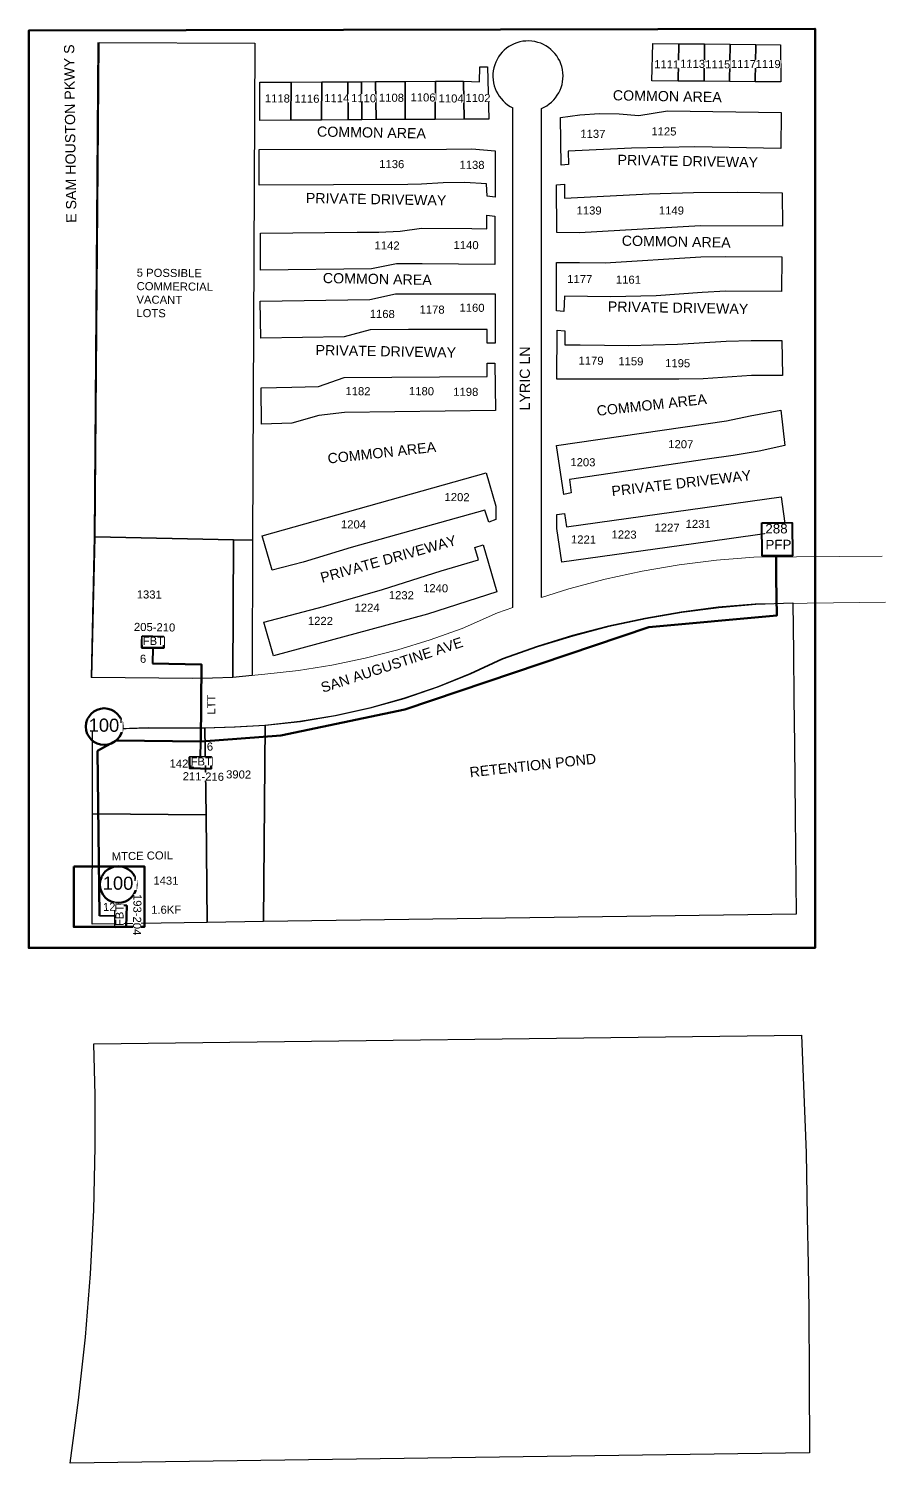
# Model space of a CAD drawing. Header units: millimetres. Extents: x -41032736 to 811436, y 699275 to 12282705.
# Drawn here: x 490953 to 492071, y 773124 to 774994 of the extents above; entities that cross this region are included whole.
import ezdxf
from ezdxf.lldxf.tags import DXFTag

# ---------------------------------------------------------------- set-up
doc = ezdxf.new("R2010")
doc.units = ezdxf.units.MM
doc.header["$MEASUREMENT"] = 0
doc.linetypes.add('ACAD_ISO02W100', pattern=[15, 12, -3])
doc.layers.get('0').update_dxf_attribs({"linetype": 'CONTINUOUS'})
for name, color, linetype in [('A-Boundary', 1, 'CONTINUOUS'), ('A-StreetName', 104, 'CONTINUOUS'), ('ADDRESS', 7, 'CONTINUOUS'), ('Lot_Line', 7, 'CONTINUOUS'), ('Road', 8, 'CONTINUOUS')]:
    doc.layers.add(name, color=color, linetype=linetype)
for name, color, linetype, lineweight in [('BURIED CABLE', 80, 'CONTINUOUS', 40), ('EDGE OF PAVEMENT', 7, 'EOP', 15), ('PP B FST', 3, 'CONTINUOUS', 30), ('PROPOSED PFP', 80, 'ACAD_ISO02W100', 40)]:
    doc.layers.add(name, color=color, linetype=linetype, lineweight=lineweight)
doc.styles.add('AUDIT_D_221110082537-30', font='arial.ttf')
doc.styles.get("Standard").update_dxf_attribs({"font": 'arial.ttf'})
tags = doc.linetypes.add('EOP', pattern='A,96.411295,-0.622657,["EOP",Standard,S=5,R=0,X=0,Y=-2.467181],-16.110442', length=113.144394).pattern_tags.tags
tags[6] = DXFTag(74, 10)

msp = doc.modelspace()

# ---------------------------------------------------------------- hatches: boundary and pattern name
at = {"layer": 'Road', "lineweight": 158, "ltscale": 50}
h = msp.add_hatch(color=0, dxfattribs=at)
h.dxf.hatch_style = 1
h.paths.add_polyline_path([(491928.4, 774277.7), (491929.6, 774283.3), (491927.1, 774283.2)])

# ---------------------------------------------------------------- linework, layer by layer
at = {"layer": 'A-Boundary', "color": 5, "linetype": 'ByBlock', "lineweight": 60, "ltscale": 30}
for points in [[(490953.1, 774992.1), (491979.1, 774994.5), (491979.1, 774994.5), (490953.1, 774992.1)], [(491979.1, 774994.5), (491979.1, 774994.5), (491979.1, 773796), (491979.1, 773796)], [(490953.1, 773796), (490953.1, 773796), (490953.1, 774992.1), (490953.1, 774992.1)], [(491979.1, 773796), (490953.1, 773796), (490953.1, 773796), (491979.1, 773796)]]:
    msp.add_lwpolyline(points, close=True, dxfattribs=at)
at = {"layer": 'BURIED CABLE', "color": 18, "true_color": 0x000000}
for p, q in [((491115, 774187.1), (491114.6, 774166.8)), ((491065.9, 773837.6), (491045.6, 773837.9))]:
    msp.add_line(p, q, dxfattribs=at)
at = {"layer": 'BURIED CABLE', "color": 18, "lineweight": 60, "true_color": 0x000000}
for points in [[(491115, 774187.1), (491100.9, 774187.1), (491100.9, 774194.7), (491101.3, 774202.3), (491115.2, 774202), (491129.2, 774201.6), (491129.3, 774194.2), (491129.5, 774187.3)], [(491065.9, 773837.6), (491065.8, 773851.6), (491073.4, 773851.6), (491081.1, 773851.2), (491080.7, 773837.3), (491080.4, 773823.4), (491072.9, 773823.3), (491066.1, 773823)]]:
    msp.add_lwpolyline(points, close=True, dxfattribs=at)
at = {"layer": 'BURIED CABLE', "color": 1, "linetype": 'ByBlock', "lineweight": 60, "ltscale": 30}
msp.add_lwpolyline([(491177.7, 774065.1), (491178.6, 774165.5), (491178.6, 774165.5), (491114.6, 774166.8)], dxfattribs=at)
msp.add_circle((491051.6, 774084.5), 23.9, dxfattribs=at)
at = {"layer": 'EDGE OF PAVEMENT', "linetype": 'ByBlock'}
for points in [[(491038.6, 774331.8), (491043.4, 774976.4)], [(491034.5, 774148.6), (491038.6, 774331.8)], [(492066.8, 774306.9), (491899.4, 774305.3), (491850.5, 774301.4), (491801.8, 774295.4), (491753.3, 774287.2), (491705.4, 774276.8), (491657.9, 774264.2), (491622.1, 774253)], [(491570.7, 774173.4), (491616.4, 774189.5), (491662.7, 774203.6), (491709.5, 774215.8), (491756.9, 774226), (491804.6, 774234.2), (491852.6, 774240.5), (491900.8, 774244.7), (492070.8, 774246.9)], [(491564.9, 774232.8), (491518.5, 774212.5), (491476.9, 774197.6), (491434.7, 774184.7), (491391.9, 774173.7), (491348.7, 774164.8), (491305.1, 774157.8), (491261.2, 774152.8)], [(491584.8, 774240), (491564.9, 774232.8)], [(491261.1, 774086.6), (491307, 774091.7), (491352.6, 774099.2), (491397.7, 774109.2), (491442.2, 774121.7), (491486, 774136.6), (491528.8, 774153.8), (491570.7, 774173.4)], [(491261.2, 774152.8), (491243.9, 774151.3)], [(491165.6, 774147.6), (491034.5, 774148.6)], [(491218.6, 774148.8), (491192.1, 774147.6), (491165.6, 774147.6)], [(491243.9, 774151.3), (491218.6, 774148.8)], [(491035.7, 774081), (491108.9, 774083.2), (491182.1, 774083.1)], [(491035.8, 773970.9), (491035.7, 774081)], [(491182.1, 774083.1), (491221.6, 774084.2), (491261.1, 774086.6)], [(491035.5, 773826.9), (491035.8, 773970.9)], [(491039.7, 773536.9), (491039.3, 773603.9), (491037.7, 773670.8)], [(491039.7, 773536.9), (491039.3, 773603.9), (491037.7, 773670.8)], [(491007, 773124.1), (491018.1, 773206.2), (491026.9, 773288.7), (491033.4, 773371.3), (491037.7, 773454.1), (491039.7, 773536.9)], [(491007, 773124.1), (491018.1, 773206.2), (491026.9, 773288.7), (491033.4, 773371.3), (491037.7, 773454.1), (491039.7, 773536.9)]]:
    msp.add_lwpolyline(points, dxfattribs=at)
at = {"layer": 'EDGE OF PAVEMENT', "linetype": 'ByBlock', "lineweight": 30, "ltscale": 30}
for points in [[(491584.8, 774240), (491584.8, 774891.3)], [(491622.1, 774253), (491622.1, 774890.4)]]:
    msp.add_lwpolyline(points, dxfattribs=at)
at = {"layer": 'Lot_Line'}
for points in [[(491039.6, 774331.8), (491044.9, 774976.4), (491248.2, 774975.5), (491245, 774327.7), (491220.1, 774328.2)], [(491801.4, 774974.9), (491800.5, 774926.1), (491766.2, 774926.4), (491767.6, 774975.3)], [(491801.4, 774974.9), (491834.8, 774974.6), (491834.2, 774925.9), (491800.5, 774926.1)], [(491867.5, 774925.6), (491834.2, 774925.9), (491834.8, 774974.6), (491868.2, 774974.3)], [(491867.5, 774925.6), (491868.2, 774974.3), (491901.6, 774973.9), (491900.8, 774925.4)], [(491934, 774973.6), (491934.6, 774925.2), (491900.8, 774925.4), (491901.6, 774973.9)], [(491551.9, 774944.6), (491553.3, 774876.3), (491521.4, 774876.3), (491520.4, 774925.9), (491541.1, 774925.1), (491541.8, 774944.9)], [(491295.5, 774924.9), (491295.1, 774875.1), (491254.8, 774874.9), (491254.8, 774924.7)], [(491335.3, 774875.4), (491295.1, 774875.1), (491295.5, 774924.9), (491335.7, 774925.2)], [(491369.7, 774875.6), (491335.3, 774875.4), (491335.7, 774925.2), (491369.6, 774925.3)], [(491387.6, 774875.8), (491369.7, 774875.6), (491369.6, 774925.3), (491387.4, 774925.4)], [(491405.7, 774925.5), (491406.3, 774875.9), (491387.6, 774875.8), (491387.4, 774925.4)], [(491444.3, 774876.1), (491406.3, 774875.9), (491405.7, 774925.5), (491444.1, 774925.7)], [(491444.3, 774876.1), (491444.1, 774925.7), (491484, 774925.9), (491483.3, 774876.2)], [(491521.4, 774876.3), (491483.3, 774876.2), (491484, 774925.9), (491520.4, 774925.9)], [(491647.6, 774816.4), (491646.8, 774878.6), (491672.2, 774882.3), (491697.8, 774884), (491723.4, 774883.6), (491749, 774881.2), (491786.6, 774887.5), (491935, 774885), (491934.5, 774838.3), (491822.3, 774840.5), (491739.6, 774838.5), (491656.8, 774834.9), (491657.5, 774817.2)], [(491647.6, 774816.4), (491646.8, 774878.6), (491672.2, 774882.3), (491697.8, 774884), (491723.4, 774883.6), (491749, 774881.2), (491786.6, 774887.5), (491935, 774885), (491934.5, 774838.3), (491822.3, 774840.5), (491739.6, 774838.5), (491656.8, 774834.9), (491657.5, 774817.2)], [(491647.6, 774816.4), (491646.8, 774878.6), (491672.2, 774882.3), (491697.8, 774884), (491723.4, 774883.6), (491749, 774881.2), (491786.6, 774887.5), (491935, 774885), (491934.5, 774838.3), (491822.3, 774840.5), (491739.6, 774838.5), (491656.8, 774834.9), (491657.5, 774817.2)], [(491647.6, 774816.4), (491646.8, 774878.6), (491672.2, 774882.3), (491697.8, 774884), (491723.4, 774883.6), (491749, 774881.2), (491786.6, 774887.5), (491935, 774885), (491934.5, 774838.3), (491822.3, 774840.5), (491739.6, 774838.5), (491656.8, 774834.9), (491657.5, 774817.2)], [(491647.6, 774816.4), (491646.8, 774878.6), (491672.2, 774882.3), (491697.8, 774884), (491723.4, 774883.6), (491749, 774881.2), (491786.6, 774887.5), (491935, 774885), (491934.5, 774838.3), (491822.3, 774840.5), (491739.6, 774838.5), (491656.8, 774834.9), (491657.5, 774817.2)], [(491647.6, 774816.4), (491646.8, 774878.6), (491672.2, 774882.3), (491697.8, 774884), (491723.4, 774883.6), (491749, 774881.2), (491786.6, 774887.5), (491935, 774885), (491934.5, 774838.3), (491822.3, 774840.5), (491739.6, 774838.5), (491656.8, 774834.9), (491657.5, 774817.2)], [(491647.6, 774816.4), (491646.8, 774878.6), (491672.2, 774882.3), (491697.8, 774884), (491723.4, 774883.6), (491749, 774881.2), (491786.6, 774887.5), (491935, 774885), (491934.5, 774838.3), (491822.3, 774840.5), (491739.6, 774838.5), (491656.8, 774834.9), (491657.5, 774817.2)], [(491647.6, 774816.4), (491646.8, 774878.6), (491672.2, 774882.3), (491697.8, 774884), (491723.4, 774883.6), (491749, 774881.2), (491786.6, 774887.5), (491935, 774885), (491934.5, 774838.3), (491822.3, 774840.5), (491739.6, 774838.5), (491656.8, 774834.9), (491657.5, 774817.2)], [(491647.6, 774816.4), (491646.8, 774878.6), (491672.2, 774882.3), (491697.8, 774884), (491723.4, 774883.6), (491749, 774881.2), (491786.6, 774887.5), (491935, 774885), (491934.5, 774838.3), (491822.3, 774840.5), (491739.6, 774838.5), (491656.8, 774834.9), (491657.5, 774817.2)], [(491465.7, 774791.6), (491447.7, 774791.5), (491254, 774790.4), (491253.8, 774836.9), (491498, 774837.4), (491531.1, 774838), (491561.5, 774835.1), (491561.6, 774774.9), (491551.3, 774776.1), (491550.6, 774792.4), (491522.3, 774794), (491494, 774793.7)], [(491465.7, 774791.6), (491447.7, 774791.5), (491254, 774790.4), (491253.8, 774836.9), (491498, 774837.4), (491531.1, 774838), (491561.5, 774835.1), (491561.6, 774774.9), (491551.3, 774776.1), (491550.6, 774792.4), (491522.3, 774794), (491494, 774793.7)], [(491465.7, 774791.6), (491447.7, 774791.5), (491254, 774790.4), (491253.8, 774836.9), (491498, 774837.4), (491531.1, 774838), (491561.5, 774835.1), (491561.6, 774774.9), (491551.3, 774776.1), (491550.6, 774792.4), (491522.3, 774794), (491494, 774793.7)], [(491465.7, 774791.6), (491447.7, 774791.5), (491254, 774790.4), (491253.8, 774836.9), (491498, 774837.4), (491531.1, 774838), (491561.5, 774835.1), (491561.6, 774774.9), (491551.3, 774776.1), (491550.6, 774792.4), (491522.3, 774794), (491494, 774793.7)], [(491465.7, 774791.6), (491447.7, 774791.5), (491254, 774790.4), (491253.8, 774836.9), (491498, 774837.4), (491531.1, 774838), (491561.5, 774835.1), (491561.6, 774774.9), (491551.3, 774776.1), (491550.6, 774792.4), (491522.3, 774794), (491494, 774793.7)], [(491465.7, 774791.6), (491447.7, 774791.5), (491254, 774790.4), (491253.8, 774836.9), (491498, 774837.4), (491531.1, 774838), (491561.5, 774835.1), (491561.6, 774774.9), (491551.3, 774776.1), (491550.6, 774792.4), (491522.3, 774794), (491494, 774793.7)], [(491465.7, 774791.6), (491447.7, 774791.5), (491254, 774790.4), (491253.8, 774836.9), (491498, 774837.4), (491531.1, 774838), (491561.5, 774835.1), (491561.6, 774774.9), (491551.3, 774776.1), (491550.6, 774792.4), (491522.3, 774794), (491494, 774793.7)], [(491465.7, 774791.6), (491447.7, 774791.5), (491254, 774790.4), (491253.8, 774836.9), (491498, 774837.4), (491531.1, 774838), (491561.5, 774835.1), (491561.6, 774774.9), (491551.3, 774776.1), (491550.6, 774792.4), (491522.3, 774794), (491494, 774793.7)], [(491465.7, 774791.6), (491447.7, 774791.5), (491254, 774790.4), (491253.8, 774836.9), (491498, 774837.4), (491531.1, 774838), (491561.5, 774835.1), (491561.6, 774774.9), (491551.3, 774776.1), (491550.6, 774792.4), (491522.3, 774794), (491494, 774793.7)], [(491465.7, 774791.6), (491447.7, 774791.5), (491254, 774790.4), (491253.8, 774836.9), (491498, 774837.4), (491531.1, 774838), (491561.5, 774835.1), (491561.6, 774774.9), (491551.3, 774776.1), (491550.6, 774792.4), (491522.3, 774794), (491494, 774793.7)], [(491936.4, 774736.9), (491829.4, 774737.6), (491671.8, 774728.5), (491642.3, 774728.7), (491641.9, 774791.1), (491652.2, 774791.8), (491652.3, 774773.7), (491762.6, 774779.3), (491820.4, 774781.1), (491878.3, 774781.4), (491936.1, 774780.3)], [(491936.4, 774736.9), (491829.4, 774737.6), (491671.8, 774728.5), (491642.3, 774728.7), (491641.9, 774791.1), (491652.2, 774791.8), (491652.3, 774773.7), (491762.6, 774779.3), (491820.4, 774781.1), (491878.3, 774781.4), (491936.1, 774780.3)], [(491936.4, 774736.9), (491829.4, 774737.6), (491671.8, 774728.5), (491642.3, 774728.7), (491641.9, 774791.1), (491652.2, 774791.8), (491652.3, 774773.7), (491762.6, 774779.3), (491820.4, 774781.1), (491878.3, 774781.4), (491936.1, 774780.3)], [(491936.4, 774736.9), (491829.4, 774737.6), (491671.8, 774728.5), (491642.3, 774728.7), (491641.9, 774791.1), (491652.2, 774791.8), (491652.3, 774773.7), (491762.6, 774779.3), (491820.4, 774781.1), (491878.3, 774781.4), (491936.1, 774780.3)], [(491936.4, 774736.9), (491829.4, 774737.6), (491671.8, 774728.5), (491642.3, 774728.7), (491641.9, 774791.1), (491652.2, 774791.8), (491652.3, 774773.7), (491762.6, 774779.3), (491820.4, 774781.1), (491878.3, 774781.4), (491936.1, 774780.3)], [(491936.4, 774736.9), (491829.4, 774737.6), (491671.8, 774728.5), (491642.3, 774728.7), (491641.9, 774791.1), (491652.2, 774791.8), (491652.3, 774773.7), (491762.6, 774779.3), (491820.4, 774781.1), (491878.3, 774781.4), (491936.1, 774780.3)], [(491936.4, 774736.9), (491829.4, 774737.6), (491671.8, 774728.5), (491642.3, 774728.7), (491641.9, 774791.1), (491652.2, 774791.8), (491652.3, 774773.7), (491762.6, 774779.3), (491820.4, 774781.1), (491878.3, 774781.4), (491936.1, 774780.3)], [(491936.4, 774736.9), (491829.4, 774737.6), (491671.8, 774728.5), (491642.3, 774728.7), (491641.9, 774791.1), (491652.2, 774791.8), (491652.3, 774773.7), (491762.6, 774779.3), (491820.4, 774781.1), (491878.3, 774781.4), (491936.1, 774780.3)], [(491936.4, 774736.9), (491829.4, 774737.6), (491671.8, 774728.5), (491642.3, 774728.7), (491641.9, 774791.1), (491652.2, 774791.8), (491652.3, 774773.7), (491762.6, 774779.3), (491820.4, 774781.1), (491878.3, 774781.4), (491936.1, 774780.3)], [(491936.4, 774736.9), (491829.4, 774737.6), (491671.8, 774728.5), (491642.3, 774728.7), (491641.9, 774791.1), (491652.2, 774791.8), (491652.3, 774773.7), (491762.6, 774779.3), (491820.4, 774781.1), (491878.3, 774781.4), (491936.1, 774780.3)], [(491561.4, 774687), (491466.3, 774687.8), (491432.9, 774687.9), (491400.2, 774681.5), (491255.4, 774679.8), (491255.4, 774727.8), (491381.7, 774729.3), (491409.8, 774729), (491437.9, 774730.7), (491465.8, 774734.4), (491531.1, 774734.1), (491550.8, 774733.7), (491550.7, 774751.3), (491561.4, 774750)], [(491561.4, 774687), (491466.3, 774687.8), (491432.9, 774687.9), (491400.2, 774681.5), (491255.4, 774679.8), (491255.4, 774727.8), (491381.7, 774729.3), (491409.8, 774729), (491437.9, 774730.7), (491465.8, 774734.4), (491531.1, 774734.1), (491550.8, 774733.7), (491550.7, 774751.3), (491561.4, 774750)], [(491561.4, 774687), (491466.3, 774687.8), (491432.9, 774687.9), (491400.2, 774681.5), (491255.4, 774679.8), (491255.4, 774727.8), (491381.7, 774729.3), (491409.8, 774729), (491437.9, 774730.7), (491465.8, 774734.4), (491531.1, 774734.1), (491550.8, 774733.7), (491550.7, 774751.3), (491561.4, 774750)], [(491561.4, 774687), (491466.3, 774687.8), (491432.9, 774687.9), (491400.2, 774681.5), (491255.4, 774679.8), (491255.4, 774727.8), (491381.7, 774729.3), (491409.8, 774729), (491437.9, 774730.7), (491465.8, 774734.4), (491531.1, 774734.1), (491550.8, 774733.7), (491550.7, 774751.3), (491561.4, 774750)], [(491561.4, 774687), (491466.3, 774687.8), (491432.9, 774687.9), (491400.2, 774681.5), (491255.4, 774679.8), (491255.4, 774727.8), (491381.7, 774729.3), (491409.8, 774729), (491437.9, 774730.7), (491465.8, 774734.4), (491531.1, 774734.1), (491550.8, 774733.7), (491550.7, 774751.3), (491561.4, 774750)], [(491561.4, 774687), (491466.3, 774687.8), (491432.9, 774687.9), (491400.2, 774681.5), (491255.4, 774679.8), (491255.4, 774727.8), (491381.7, 774729.3), (491409.8, 774729), (491437.9, 774730.7), (491465.8, 774734.4), (491531.1, 774734.1), (491550.8, 774733.7), (491550.7, 774751.3), (491561.4, 774750)], [(491561.4, 774687), (491466.3, 774687.8), (491432.9, 774687.9), (491400.2, 774681.5), (491255.4, 774679.8), (491255.4, 774727.8), (491381.7, 774729.3), (491409.8, 774729), (491437.9, 774730.7), (491465.8, 774734.4), (491531.1, 774734.1), (491550.8, 774733.7), (491550.7, 774751.3), (491561.4, 774750)], [(491561.4, 774687), (491466.3, 774687.8), (491432.9, 774687.9), (491400.2, 774681.5), (491255.4, 774679.8), (491255.4, 774727.8), (491381.7, 774729.3), (491409.8, 774729), (491437.9, 774730.7), (491465.8, 774734.4), (491531.1, 774734.1), (491550.8, 774733.7), (491550.7, 774751.3), (491561.4, 774750)], [(491561.4, 774687), (491466.3, 774687.8), (491432.9, 774687.9), (491400.2, 774681.5), (491255.4, 774679.8), (491255.4, 774727.8), (491381.7, 774729.3), (491409.8, 774729), (491437.9, 774730.7), (491465.8, 774734.4), (491531.1, 774734.1), (491550.8, 774733.7), (491550.7, 774751.3), (491561.4, 774750)], [(491561.4, 774687), (491466.3, 774687.8), (491432.9, 774687.9), (491400.2, 774681.5), (491255.4, 774679.8), (491255.4, 774727.8), (491381.7, 774729.3), (491409.8, 774729), (491437.9, 774730.7), (491465.8, 774734.4), (491531.1, 774734.1), (491550.8, 774733.7), (491550.7, 774751.3), (491561.4, 774750)], [(491671.8, 774689.5), (491705.1, 774689.4), (491830.1, 774696.9), (491862.5, 774697.6), (491935.8, 774697.2), (491935.5, 774652), (491862.7, 774652.3), (491831.7, 774650.7), (491771.9, 774646.4), (491712.1, 774644.7), (491652.2, 774645.6), (491651.4, 774625.8), (491641.8, 774626.6), (491641.6, 774689.8)], [(491671.8, 774689.5), (491705.1, 774689.4), (491830.1, 774696.9), (491862.5, 774697.6), (491935.8, 774697.2), (491935.5, 774652), (491862.7, 774652.3), (491831.7, 774650.7), (491771.9, 774646.4), (491712.1, 774644.7), (491652.2, 774645.6), (491651.4, 774625.8), (491641.8, 774626.6), (491641.6, 774689.8)], [(491671.8, 774689.5), (491705.1, 774689.4), (491830.1, 774696.9), (491862.5, 774697.6), (491935.8, 774697.2), (491935.5, 774652), (491862.7, 774652.3), (491831.7, 774650.7), (491771.9, 774646.4), (491712.1, 774644.7), (491652.2, 774645.6), (491651.4, 774625.8), (491641.8, 774626.6), (491641.6, 774689.8)], [(491671.8, 774689.5), (491705.1, 774689.4), (491830.1, 774696.9), (491862.5, 774697.6), (491935.8, 774697.2), (491935.5, 774652), (491862.7, 774652.3), (491831.7, 774650.7), (491771.9, 774646.4), (491712.1, 774644.7), (491652.2, 774645.6), (491651.4, 774625.8), (491641.8, 774626.6), (491641.6, 774689.8)], [(491671.8, 774689.5), (491705.1, 774689.4), (491830.1, 774696.9), (491862.5, 774697.6), (491935.8, 774697.2), (491935.5, 774652), (491862.7, 774652.3), (491831.7, 774650.7), (491771.9, 774646.4), (491712.1, 774644.7), (491652.2, 774645.6), (491651.4, 774625.8), (491641.8, 774626.6), (491641.6, 774689.8)], [(491671.8, 774689.5), (491705.1, 774689.4), (491830.1, 774696.9), (491862.5, 774697.6), (491935.8, 774697.2), (491935.5, 774652), (491862.7, 774652.3), (491831.7, 774650.7), (491771.9, 774646.4), (491712.1, 774644.7), (491652.2, 774645.6), (491651.4, 774625.8), (491641.8, 774626.6), (491641.6, 774689.8)], [(491671.8, 774689.5), (491705.1, 774689.4), (491830.1, 774696.9), (491862.5, 774697.6), (491935.8, 774697.2), (491935.5, 774652), (491862.7, 774652.3), (491831.7, 774650.7), (491771.9, 774646.4), (491712.1, 774644.7), (491652.2, 774645.6), (491651.4, 774625.8), (491641.8, 774626.6), (491641.6, 774689.8)], [(491671.8, 774689.5), (491705.1, 774689.4), (491830.1, 774696.9), (491862.5, 774697.6), (491935.8, 774697.2), (491935.5, 774652), (491862.7, 774652.3), (491831.7, 774650.7), (491771.9, 774646.4), (491712.1, 774644.7), (491652.2, 774645.6), (491651.4, 774625.8), (491641.8, 774626.6), (491641.6, 774689.8)], [(491671.8, 774689.5), (491705.1, 774689.4), (491830.1, 774696.9), (491862.5, 774697.6), (491935.8, 774697.2), (491935.5, 774652), (491862.7, 774652.3), (491831.7, 774650.7), (491771.9, 774646.4), (491712.1, 774644.7), (491652.2, 774645.6), (491651.4, 774625.8), (491641.8, 774626.6), (491641.6, 774689.8)], [(491671.8, 774689.5), (491705.1, 774689.4), (491830.1, 774696.9), (491862.5, 774697.6), (491935.8, 774697.2), (491935.5, 774652), (491862.7, 774652.3), (491831.7, 774650.7), (491771.9, 774646.4), (491712.1, 774644.7), (491652.2, 774645.6), (491651.4, 774625.8), (491641.8, 774626.6), (491641.6, 774689.8)], [(491448.8, 774602.1), (491398.5, 774602), (491364.5, 774592.6), (491255.9, 774590.8), (491255.3, 774639.2), (491398.3, 774641.2), (491431.8, 774648.8), (491561.6, 774648.7), (491561.9, 774584.6), (491551.4, 774584.5), (491551.2, 774602.3)], [(491448.8, 774602.1), (491398.5, 774602), (491364.5, 774592.6), (491255.9, 774590.8), (491255.3, 774639.2), (491398.3, 774641.2), (491431.8, 774648.8), (491561.6, 774648.7), (491561.9, 774584.6), (491551.4, 774584.5), (491551.2, 774602.3)], [(491448.8, 774602.1), (491398.5, 774602), (491364.5, 774592.6), (491255.9, 774590.8), (491255.3, 774639.2), (491398.3, 774641.2), (491431.8, 774648.8), (491561.6, 774648.7), (491561.9, 774584.6), (491551.4, 774584.5), (491551.2, 774602.3)], [(491448.8, 774602.1), (491398.5, 774602), (491364.5, 774592.6), (491255.9, 774590.8), (491255.3, 774639.2), (491398.3, 774641.2), (491431.8, 774648.8), (491561.6, 774648.7), (491561.9, 774584.6), (491551.4, 774584.5), (491551.2, 774602.3)], [(491448.8, 774602.1), (491398.5, 774602), (491364.5, 774592.6), (491255.9, 774590.8), (491255.3, 774639.2), (491398.3, 774641.2), (491431.8, 774648.8), (491561.6, 774648.7), (491561.9, 774584.6), (491551.4, 774584.5), (491551.2, 774602.3)], [(491448.8, 774602.1), (491398.5, 774602), (491364.5, 774592.6), (491255.9, 774590.8), (491255.3, 774639.2), (491398.3, 774641.2), (491431.8, 774648.8), (491561.6, 774648.7), (491561.9, 774584.6), (491551.4, 774584.5), (491551.2, 774602.3)], [(491448.8, 774602.1), (491398.5, 774602), (491364.5, 774592.6), (491255.9, 774590.8), (491255.3, 774639.2), (491398.3, 774641.2), (491431.8, 774648.8), (491561.6, 774648.7), (491561.9, 774584.6), (491551.4, 774584.5), (491551.2, 774602.3)], [(491448.8, 774602.1), (491398.5, 774602), (491364.5, 774592.6), (491255.9, 774590.8), (491255.3, 774639.2), (491398.3, 774641.2), (491431.8, 774648.8), (491561.6, 774648.7), (491561.9, 774584.6), (491551.4, 774584.5), (491551.2, 774602.3)], [(491448.8, 774602.1), (491398.5, 774602), (491364.5, 774592.6), (491255.9, 774590.8), (491255.3, 774639.2), (491398.3, 774641.2), (491431.8, 774648.8), (491561.6, 774648.7), (491561.9, 774584.6), (491551.4, 774584.5), (491551.2, 774602.3)], [(491448.8, 774602.1), (491398.5, 774602), (491364.5, 774592.6), (491255.9, 774590.8), (491255.3, 774639.2), (491398.3, 774641.2), (491431.8, 774648.8), (491561.6, 774648.7), (491561.9, 774584.6), (491551.4, 774584.5), (491551.2, 774602.3)], [(491936.5, 774542.4), (491896.1, 774542.3), (491833.1, 774538), (491801.2, 774537.4), (491642.2, 774537.7), (491642.6, 774601.4), (491652.7, 774600.5), (491652.4, 774582.4), (491672.7, 774582.3), (491736.2, 774581.5), (491799.8, 774583), (491863.3, 774586.9), (491895.9, 774588.1), (491935.9, 774588.1)], [(491936.5, 774542.4), (491896.1, 774542.3), (491833.1, 774538), (491801.2, 774537.4), (491642.2, 774537.7), (491642.6, 774601.4), (491652.7, 774600.5), (491652.4, 774582.4), (491672.7, 774582.3), (491736.2, 774581.5), (491799.8, 774583), (491863.3, 774586.9), (491895.9, 774588.1), (491935.9, 774588.1)], [(491936.5, 774542.4), (491896.1, 774542.3), (491833.1, 774538), (491801.2, 774537.4), (491642.2, 774537.7), (491642.6, 774601.4), (491652.7, 774600.5), (491652.4, 774582.4), (491672.7, 774582.3), (491736.2, 774581.5), (491799.8, 774583), (491863.3, 774586.9), (491895.9, 774588.1), (491935.9, 774588.1)], [(491936.5, 774542.4), (491896.1, 774542.3), (491833.1, 774538), (491801.2, 774537.4), (491642.2, 774537.7), (491642.6, 774601.4), (491652.7, 774600.5), (491652.4, 774582.4), (491672.7, 774582.3), (491736.2, 774581.5), (491799.8, 774583), (491863.3, 774586.9), (491895.9, 774588.1), (491935.9, 774588.1)], [(491936.5, 774542.4), (491896.1, 774542.3), (491833.1, 774538), (491801.2, 774537.4), (491642.2, 774537.7), (491642.6, 774601.4), (491652.7, 774600.5), (491652.4, 774582.4), (491672.7, 774582.3), (491736.2, 774581.5), (491799.8, 774583), (491863.3, 774586.9), (491895.9, 774588.1), (491935.9, 774588.1)], [(491936.5, 774542.4), (491896.1, 774542.3), (491833.1, 774538), (491801.2, 774537.4), (491642.2, 774537.7), (491642.6, 774601.4), (491652.7, 774600.5), (491652.4, 774582.4), (491672.7, 774582.3), (491736.2, 774581.5), (491799.8, 774583), (491863.3, 774586.9), (491895.9, 774588.1), (491935.9, 774588.1)], [(491936.5, 774542.4), (491896.1, 774542.3), (491833.1, 774538), (491801.2, 774537.4), (491642.2, 774537.7), (491642.6, 774601.4), (491652.7, 774600.5), (491652.4, 774582.4), (491672.7, 774582.3), (491736.2, 774581.5), (491799.8, 774583), (491863.3, 774586.9), (491895.9, 774588.1), (491935.9, 774588.1)], [(491936.5, 774542.4), (491896.1, 774542.3), (491833.1, 774538), (491801.2, 774537.4), (491642.2, 774537.7), (491642.6, 774601.4), (491652.7, 774600.5), (491652.4, 774582.4), (491672.7, 774582.3), (491736.2, 774581.5), (491799.8, 774583), (491863.3, 774586.9), (491895.9, 774588.1), (491935.9, 774588.1)], [(491936.5, 774542.4), (491896.1, 774542.3), (491833.1, 774538), (491801.2, 774537.4), (491642.2, 774537.7), (491642.6, 774601.4), (491652.7, 774600.5), (491652.4, 774582.4), (491672.7, 774582.3), (491736.2, 774581.5), (491799.8, 774583), (491863.3, 774586.9), (491895.9, 774588.1), (491935.9, 774588.1)], [(491936.5, 774542.4), (491896.1, 774542.3), (491833.1, 774538), (491801.2, 774537.4), (491642.2, 774537.7), (491642.6, 774601.4), (491652.7, 774600.5), (491652.4, 774582.4), (491672.7, 774582.3), (491736.2, 774581.5), (491799.8, 774583), (491863.3, 774586.9), (491895.9, 774588.1), (491935.9, 774588.1)], [(491365.1, 774494.1), (491331.7, 774490), (491296.2, 774480), (491256.8, 774478.9), (491256.3, 774526.4), (491296.6, 774527.3), (491331, 774528), (491364.6, 774539.7), (491551.1, 774540.8), (491551.3, 774558.2), (491561.4, 774558.4), (491562.2, 774496.5)], [(491365.1, 774494.1), (491331.7, 774490), (491296.2, 774480), (491256.8, 774478.9), (491256.3, 774526.4), (491296.6, 774527.3), (491331, 774528), (491364.6, 774539.7), (491551.1, 774540.8), (491551.3, 774558.2), (491561.4, 774558.4), (491562.2, 774496.5)], [(491365.1, 774494.1), (491331.7, 774490), (491296.2, 774480), (491256.8, 774478.9), (491256.3, 774526.4), (491296.6, 774527.3), (491331, 774528), (491364.6, 774539.7), (491551.1, 774540.8), (491551.3, 774558.2), (491561.4, 774558.4), (491562.2, 774496.5)], [(491365.1, 774494.1), (491331.7, 774490), (491296.2, 774480), (491256.8, 774478.9), (491256.3, 774526.4), (491296.6, 774527.3), (491331, 774528), (491364.6, 774539.7), (491551.1, 774540.8), (491551.3, 774558.2), (491561.4, 774558.4), (491562.2, 774496.5)], [(491365.1, 774494.1), (491331.7, 774490), (491296.2, 774480), (491256.8, 774478.9), (491256.3, 774526.4), (491296.6, 774527.3), (491331, 774528), (491364.6, 774539.7), (491551.1, 774540.8), (491551.3, 774558.2), (491561.4, 774558.4), (491562.2, 774496.5)], [(491365.1, 774494.1), (491331.7, 774490), (491296.2, 774480), (491256.8, 774478.9), (491256.3, 774526.4), (491296.6, 774527.3), (491331, 774528), (491364.6, 774539.7), (491551.1, 774540.8), (491551.3, 774558.2), (491561.4, 774558.4), (491562.2, 774496.5)], [(491365.1, 774494.1), (491331.7, 774490), (491296.2, 774480), (491256.8, 774478.9), (491256.3, 774526.4), (491296.6, 774527.3), (491331, 774528), (491364.6, 774539.7), (491551.1, 774540.8), (491551.3, 774558.2), (491561.4, 774558.4), (491562.2, 774496.5)], [(491365.1, 774494.1), (491331.7, 774490), (491296.2, 774480), (491256.8, 774478.9), (491256.3, 774526.4), (491296.6, 774527.3), (491331, 774528), (491364.6, 774539.7), (491551.1, 774540.8), (491551.3, 774558.2), (491561.4, 774558.4), (491562.2, 774496.5)], [(491365.1, 774494.1), (491331.7, 774490), (491296.2, 774480), (491256.8, 774478.9), (491256.3, 774526.4), (491296.6, 774527.3), (491331, 774528), (491364.6, 774539.7), (491551.1, 774540.8), (491551.3, 774558.2), (491561.4, 774558.4), (491562.2, 774496.5)], [(491365.1, 774494.1), (491331.7, 774490), (491296.2, 774480), (491256.8, 774478.9), (491256.3, 774526.4), (491296.6, 774527.3), (491331, 774528), (491364.6, 774539.7), (491551.1, 774540.8), (491551.3, 774558.2), (491561.4, 774558.4), (491562.2, 774496.5)], [(491651.2, 774387), (491641.9, 774451), (491863.6, 774483), (491894.5, 774489.9), (491934.3, 774497.3), (491939.7, 774450.9), (491906.1, 774443.8), (491872.3, 774438), (491838.3, 774433.2), (491658.9, 774406.6), (491661, 774389.2)], [(491651.2, 774387), (491641.9, 774451), (491863.6, 774483), (491894.5, 774489.9), (491934.3, 774497.3), (491939.7, 774450.9), (491906.1, 774443.8), (491872.3, 774438), (491838.3, 774433.2), (491658.9, 774406.6), (491661, 774389.2)], [(491651.2, 774387), (491641.9, 774451), (491863.6, 774483), (491894.5, 774489.9), (491934.3, 774497.3), (491939.7, 774450.9), (491906.1, 774443.8), (491872.3, 774438), (491838.3, 774433.2), (491658.9, 774406.6), (491661, 774389.2)], [(491651.2, 774387), (491641.9, 774451), (491863.6, 774483), (491894.5, 774489.9), (491934.3, 774497.3), (491939.7, 774450.9), (491906.1, 774443.8), (491872.3, 774438), (491838.3, 774433.2), (491658.9, 774406.6), (491661, 774389.2)], [(491651.2, 774387), (491641.9, 774451), (491863.6, 774483), (491894.5, 774489.9), (491934.3, 774497.3), (491939.7, 774450.9), (491906.1, 774443.8), (491872.3, 774438), (491838.3, 774433.2), (491658.9, 774406.6), (491661, 774389.2)], [(491651.2, 774387), (491641.9, 774451), (491863.6, 774483), (491894.5, 774489.9), (491934.3, 774497.3), (491939.7, 774450.9), (491906.1, 774443.8), (491872.3, 774438), (491838.3, 774433.2), (491658.9, 774406.6), (491661, 774389.2)], [(491651.2, 774387), (491641.9, 774451), (491863.6, 774483), (491894.5, 774489.9), (491934.3, 774497.3), (491939.7, 774450.9), (491906.1, 774443.8), (491872.3, 774438), (491838.3, 774433.2), (491658.9, 774406.6), (491661, 774389.2)], [(491651.2, 774387), (491641.9, 774451), (491863.6, 774483), (491894.5, 774489.9), (491934.3, 774497.3), (491939.7, 774450.9), (491906.1, 774443.8), (491872.3, 774438), (491838.3, 774433.2), (491658.9, 774406.6), (491661, 774389.2)], [(491651.2, 774387), (491641.9, 774451), (491863.6, 774483), (491894.5, 774489.9), (491934.3, 774497.3), (491939.7, 774450.9), (491906.1, 774443.8), (491872.3, 774438), (491838.3, 774433.2), (491658.9, 774406.6), (491661, 774389.2)], [(491651.2, 774387), (491641.9, 774451), (491863.6, 774483), (491894.5, 774489.9), (491934.3, 774497.3), (491939.7, 774450.9), (491906.1, 774443.8), (491872.3, 774438), (491838.3, 774433.2), (491658.9, 774406.6), (491661, 774389.2)], [(491553.4, 774351.2), (491548.1, 774366.9), (491373.9, 774317.9), (491311.1, 774299), (491270.9, 774288.4), (491257.5, 774333.4), (491549.9, 774415.4), (491562.4, 774371.8), (491562.7, 774354.5)], [(491553.4, 774351.2), (491548.1, 774366.9), (491373.9, 774317.9), (491311.1, 774299), (491270.9, 774288.4), (491257.5, 774333.4), (491549.9, 774415.4), (491562.4, 774371.8), (491562.7, 774354.5)], [(491553.4, 774351.2), (491548.1, 774366.9), (491373.9, 774317.9), (491311.1, 774299), (491270.9, 774288.4), (491257.5, 774333.4), (491549.9, 774415.4), (491562.4, 774371.8), (491562.7, 774354.5)], [(491553.4, 774351.2), (491548.1, 774366.9), (491373.9, 774317.9), (491311.1, 774299), (491270.9, 774288.4), (491257.5, 774333.4), (491549.9, 774415.4), (491562.4, 774371.8), (491562.7, 774354.5)], [(491553.4, 774351.2), (491548.1, 774366.9), (491373.9, 774317.9), (491311.1, 774299), (491270.9, 774288.4), (491257.5, 774333.4), (491549.9, 774415.4), (491562.4, 774371.8), (491562.7, 774354.5)], [(491553.4, 774351.2), (491548.1, 774366.9), (491373.9, 774317.9), (491311.1, 774299), (491270.9, 774288.4), (491257.5, 774333.4), (491549.9, 774415.4), (491562.4, 774371.8), (491562.7, 774354.5)], [(491553.4, 774351.2), (491548.1, 774366.9), (491373.9, 774317.9), (491311.1, 774299), (491270.9, 774288.4), (491257.5, 774333.4), (491549.9, 774415.4), (491562.4, 774371.8), (491562.7, 774354.5)], [(491553.4, 774351.2), (491548.1, 774366.9), (491373.9, 774317.9), (491311.1, 774299), (491270.9, 774288.4), (491257.5, 774333.4), (491549.9, 774415.4), (491562.4, 774371.8), (491562.7, 774354.5)], [(491553.4, 774351.2), (491548.1, 774366.9), (491373.9, 774317.9), (491311.1, 774299), (491270.9, 774288.4), (491257.5, 774333.4), (491549.9, 774415.4), (491562.4, 774371.8), (491562.7, 774354.5)], [(491553.4, 774351.2), (491548.1, 774366.9), (491373.9, 774317.9), (491311.1, 774299), (491270.9, 774288.4), (491257.5, 774333.4), (491549.9, 774415.4), (491562.4, 774371.8), (491562.7, 774354.5)], [(491652, 774362.2), (491654.6, 774344.8), (491934.9, 774384.2), (491940.9, 774339.6), (491839.3, 774325.6), (491648.5, 774299.1), (491642, 774342.7), (491642.3, 774361.2)], [(491652, 774362.2), (491654.6, 774344.8), (491934.9, 774384.2), (491940.9, 774339.6), (491839.3, 774325.6), (491648.5, 774299.1), (491642, 774342.7), (491642.3, 774361.2)], [(491652, 774362.2), (491654.6, 774344.8), (491934.9, 774384.2), (491940.9, 774339.6), (491839.3, 774325.6), (491648.5, 774299.1), (491642, 774342.7), (491642.3, 774361.2)], [(491652, 774362.2), (491654.6, 774344.8), (491934.9, 774384.2), (491940.9, 774339.6), (491839.3, 774325.6), (491648.5, 774299.1), (491642, 774342.7), (491642.3, 774361.2)], [(491652, 774362.2), (491654.6, 774344.8), (491934.9, 774384.2), (491940.9, 774339.6), (491839.3, 774325.6), (491648.5, 774299.1), (491642, 774342.7), (491642.3, 774361.2)], [(491652, 774362.2), (491654.6, 774344.8), (491934.9, 774384.2), (491940.9, 774339.6), (491839.3, 774325.6), (491648.5, 774299.1), (491642, 774342.7), (491642.3, 774361.2)], [(491652, 774362.2), (491654.6, 774344.8), (491934.9, 774384.2), (491940.9, 774339.6), (491839.3, 774325.6), (491648.5, 774299.1), (491642, 774342.7), (491642.3, 774361.2)], [(491652, 774362.2), (491654.6, 774344.8), (491934.9, 774384.2), (491940.9, 774339.6), (491839.3, 774325.6), (491648.5, 774299.1), (491642, 774342.7), (491642.3, 774361.2)], [(491652, 774362.2), (491654.6, 774344.8), (491934.9, 774384.2), (491940.9, 774339.6), (491839.3, 774325.6), (491648.5, 774299.1), (491642, 774342.7), (491642.3, 774361.2)], [(491652, 774362.2), (491654.6, 774344.8), (491934.9, 774384.2), (491940.9, 774339.6), (491839.3, 774325.6), (491648.5, 774299.1), (491642, 774342.7), (491642.3, 774361.2)], [(491220.1, 774328.2), (491219.4, 774148.6), (491192.9, 774147.5), (491166.4, 774147.4), (491035.3, 774148.6), (491039.6, 774331.8)], [(491219.4, 774148.6), (491220.1, 774328.2), (491245, 774327.7), (491244.6, 774151.1)], [(491473.4, 774231.3), (491272.4, 774176.9), (491259.9, 774220.9), (491337.6, 774241.2), (491414.7, 774263.4), (491491.3, 774287.7), (491540.1, 774302.1), (491535.2, 774317.9), (491545.9, 774321.6), (491564, 774260.4)], [(491473.4, 774231.3), (491272.4, 774176.9), (491259.9, 774220.9), (491337.6, 774241.2), (491414.7, 774263.4), (491491.3, 774287.7), (491540.1, 774302.1), (491535.2, 774317.9), (491545.9, 774321.6), (491564, 774260.4)], [(491473.4, 774231.3), (491272.4, 774176.9), (491259.9, 774220.9), (491337.6, 774241.2), (491414.7, 774263.4), (491491.3, 774287.7), (491540.1, 774302.1), (491535.2, 774317.9), (491545.9, 774321.6), (491564, 774260.4)], [(491473.4, 774231.3), (491272.4, 774176.9), (491259.9, 774220.9), (491337.6, 774241.2), (491414.7, 774263.4), (491491.3, 774287.7), (491540.1, 774302.1), (491535.2, 774317.9), (491545.9, 774321.6), (491564, 774260.4)], [(491473.4, 774231.3), (491272.4, 774176.9), (491259.9, 774220.9), (491337.6, 774241.2), (491414.7, 774263.4), (491491.3, 774287.7), (491540.1, 774302.1), (491535.2, 774317.9), (491545.9, 774321.6), (491564, 774260.4)], [(491473.4, 774231.3), (491272.4, 774176.9), (491259.9, 774220.9), (491337.6, 774241.2), (491414.7, 774263.4), (491491.3, 774287.7), (491540.1, 774302.1), (491535.2, 774317.9), (491545.9, 774321.6), (491564, 774260.4)], [(491473.4, 774231.3), (491272.4, 774176.9), (491259.9, 774220.9), (491337.6, 774241.2), (491414.7, 774263.4), (491491.3, 774287.7), (491540.1, 774302.1), (491535.2, 774317.9), (491545.9, 774321.6), (491564, 774260.4)], [(491473.4, 774231.3), (491272.4, 774176.9), (491259.9, 774220.9), (491337.6, 774241.2), (491414.7, 774263.4), (491491.3, 774287.7), (491540.1, 774302.1), (491535.2, 774317.9), (491545.9, 774321.6), (491564, 774260.4)], [(491473.4, 774231.3), (491272.4, 774176.9), (491259.9, 774220.9), (491337.6, 774241.2), (491414.7, 774263.4), (491491.3, 774287.7), (491540.1, 774302.1), (491535.2, 774317.9), (491545.9, 774321.6), (491564, 774260.4)], [(491473.4, 774231.3), (491272.4, 774176.9), (491259.9, 774220.9), (491337.6, 774241.2), (491414.7, 774263.4), (491491.3, 774287.7), (491540.1, 774302.1), (491535.2, 774317.9), (491545.9, 774321.6), (491564, 774260.4)], [(491261.8, 774086.4), (491307.8, 774091.4), (491353.4, 774098.9), (491398.5, 774108.9), (491443, 774121.4), (491486.7, 774136.2), (491529.6, 774153.4), (491571.5, 774173), (491617.2, 774189), (491663.5, 774203.1), (491710.4, 774215.3), (491757.7, 774225.4), (491805.4, 774233.6), (491853.5, 774239.8), (491901.7, 774244), (491950.1, 774246.1), (491950.8, 774181.1), (491951.5, 774121.2), (491952.1, 774061.2), (491953.2, 773967.7), (491954.6, 773840), (491259.6, 773830.6)], [(491184.5, 773969.6), (491036.4, 773970.9), (491036.5, 774081), (491109.6, 774083.1), (491182.8, 774083)], [(491259.6, 773830.6), (491186, 773829.2), (491184.5, 773969.6), (491182.8, 774083), (491222.3, 774084.1), (491261.8, 774086.4)], [(491184.5, 773969.6), (491186, 773829.2), (491036, 773826.9), (491036.4, 773970.9)], [(491961.4, 773682.4), (491967.5, 773528.8), (491968.9, 773445.1), (491970, 773383.4), (491971.1, 773323.1), (491971.5, 773236.4), (491971.8, 773137.8), (491007, 773124.1), (491018.2, 773206.2), (491027, 773288.6), (491033.6, 773371.3), (491038, 773454.1), (491040, 773536.9), (491039.6, 773603.9), (491038.1, 773670.8)]]:
    msp.add_lwpolyline(points, close=True, dxfattribs=at)
at = {"layer": 'PROPOSED PFP', "color": 250, "linetype": 'ByBlock', "ltscale": 30}
msp.add_lwpolyline([(491909.7, 774350.3), (491949.4, 774350.4), (491949.6, 774307.3), (491909.9, 774307.2)], close=True, dxfattribs=at)

# ---------------------------------------------------------------- texts
at = {"layer": 'A-StreetName', "color": 0, "ltscale": 0.5, "char_height": 13.271, "attachment_point": 1, "line_spacing_factor": 0.5, "style": 'AUDIT_D_221110082537-30', "bg_fill": 3, "box_fill_scale": 1, "bg_fill_color": 256, "bg_fill_transparency": 0}
for s, insert, rotation in [('E SAM HOUSTON PKWY S', (491002.1, 774741.1), 90.7384), ('COMMON AREA', (491715.4, 774914.4), 358.9744), ('COMMON AREA', (491342.4, 774440.6), 6.2461)]:
    msp.add_mtext(s, dxfattribs=dict(at, insert=insert, rotation=rotation))

# ---------------------------------------------------------------- next in the draw order: texts
at = {"layer": 'A-StreetName', "color": 0, "ltscale": 0.5, "attachment_point": 1, "line_spacing_factor": 0.5, "style": 'AUDIT_D_221110082537-30', "bg_fill": 3, "box_fill_scale": 1, "bg_fill_color": 256, "bg_fill_transparency": 0}
for s, insert, char_height, rotation in [('COMMON AREA', (491329.4, 774867.1), 13.271, 358.9744), ('PRIVATE DRIVEWAY', (491721.5, 774830.2), 13.271, 358.9744), ('PRIVATE DRIVEWAY', (491314.8, 774780.5), 13.271, 358.9744), ('COMMON AREA', (491727, 774724.8), 13.271, 358.9744), ('COMMON AREA', (491337, 774676.1), 13.271, 358.9744), ('PRIVATE DRIVEWAY', (491708.8, 774639), 13.271, 358.9744), ('PRIVATE DRIVEWAY', (491327.5, 774582.2), 13.271, 358.9744), ('LYRIC LN', (491593.8, 774496.8), 13.27, 90.0774), ('COMMOM AREA', (491693.5, 774502.8), 13.271, 6.2461), ('PRIVATE DRIVEWAY', (491712.8, 774398), 13.271, 6.6534), ('PRIVATE DRIVEWAY', (491332.3, 774284.7), 13.271, 15.7412), ('SAN AUGUSTINE AVE', (491332.8, 774141.2), 13.271, 18.1847), ('RETENTION POND', (491527.7, 774031.6), 13.271, 6.2461)]:
    msp.add_mtext(s, dxfattribs=dict(at, insert=insert, char_height=char_height, rotation=rotation))
at = {"layer": 'ADDRESS', "ltscale": 0.5, "char_height": 10.52, "attachment_point": 1, "rotation": 359.4605, "line_spacing_factor": 0.5, "style": 'AUDIT_D_221110082537-30', "bg_fill": 3, "box_fill_scale": 1, "bg_fill_color": 256, "bg_fill_transparency": 0}
for s, insert in [('1111', (491769.2, 774953.5)), ('1102', (491523, 774909.6)), ('1125', (491765.6, 774866)), ('1137', (491672.9, 774862.8)), ('1136', (491410.5, 774823.4)), ('1138', (491515.2, 774822.4)), ('1139', (491668, 774762.9)), ('1149', (491775.4, 774762.9)), ('1142', (491404.4, 774717.3)), ('1140', (491507.5, 774717.8)), ('1177', (491655.8, 774673.5)), ('1161', (491719.3, 774672.7)), ('1203', (491398.1, 774628)), ('1178', (491463.1, 774633.7)), ('1160', (491515.2, 774636.1)), ('1179', (491670.5, 774567.1)), ('1159', (491722.5, 774566.3)), ('1195', (491783.5, 774563.8)), ('1182', (491366.4, 774527.3)), ('1180', (491449.3, 774527.3)), ('1198', (491507.1, 774526.5)), ('1207', (491787.6, 774458.2)), ('1203', (491659.9, 774434.7)), ('1202', (491495.7, 774389.2)), ('1223', (491713.6, 774340.4)), ('1231', (491810.3, 774354.2)), ('1221', (491660.7, 774333.9)), ('1232', (491423, 774261.3)), ('1222', (491317.4, 774227.8)), ('1224', (491378.3, 774245))]:
    msp.add_mtext(s, dxfattribs=dict(at, insert=insert))
at = {"layer": 'ADDRESS', "color": 152, "ltscale": 0.5, "true_color": 0x2776bb, "attachment_point": 1, "rotation": 359.4605, "line_spacing_factor": 0.5, "style": 'AUDIT_D_221110082537-30', "bg_fill": 3, "box_fill_scale": 1, "bg_fill_color": 256, "bg_fill_transparency": 0}
for s, insert, char_height in [('\\pxsm1;5 POSSIBLE\\PCOMMERCIAL\\PVACANT\\PLOTS', (491094.1, 774681.7), 10.522), ('1331', (491094.1, 774262.2), 10.52), ('1421', (491137, 774041.8), 10.52), ('3902', (491210.7, 774027.6), 10.52), ('1431', (491115.8, 773889.2), 10.52)]:
    msp.add_mtext(s, dxfattribs=dict(at, insert=insert, char_height=char_height))
at = {"layer": 'BURIED CABLE', "color": 1, "linetype": 'ByBlock', "lineweight": 60, "ltscale": 0.5, "insert": (491031.4, 774095.2), "char_height": 17.12, "attachment_point": 1, "rotation": 359.4605, "line_spacing_factor": 0.5, "style": 'AUDIT_D_221110082537-30', "bg_fill": 3, "box_fill_scale": 1, "bg_fill_color": 256, "bg_fill_transparency": 0}
msp.add_mtext("100'", dxfattribs=at)
at = {"layer": 'PP B FST', "color": 0, "ltscale": 0.5, "attachment_point": 1, "line_spacing_factor": 0.5, "style": 'AUDIT_D_221110082537-30', "bg_fill": 3, "box_fill_scale": 1, "bg_fill_color": 256, "bg_fill_transparency": 0}
for s, insert, char_height, rotation in [('FBT', (491101.9, 774201.5), 10.52, 0.0386), ('6', (491098.1, 774178.2), 10.5, 1.1889)]:
    msp.add_mtext(s, dxfattribs=dict(at, insert=insert, char_height=char_height, rotation=rotation))
at = {"layer": 'PROPOSED PFP', "color": 0, "ltscale": 0.5, "insert": (491914.2, 774348.8), "char_height": 12.48, "attachment_point": 1, "rotation": 0.2867, "line_spacing_factor": 0.5, "style": 'AUDIT_D_221110082537-30', "bg_fill": 3, "box_fill_scale": 1, "bg_fill_color": 256, "bg_fill_transparency": 0}
msp.add_mtext('\\pxsm1;288\\PPFP', dxfattribs=at)

# ---------------------------------------------------------------- next in the draw order: linework, layer by layer
at = {"layer": 'BURIED CABLE', "color": 18, "true_color": 0x000000}
msp.add_line((491177.4, 774044.8), (491177.7, 774065.1), dxfattribs=at)
at = {"layer": 'BURIED CABLE', "color": 18, "lineweight": 60, "ltscale": 30, "true_color": 0x000000}
msp.add_lwpolyline([(491928.3, 774307.3), (491928.4, 774277.7)], dxfattribs=at)
at = {"layer": 'BURIED CABLE', "color": 18, "lineweight": 60, "true_color": 0x000000}
msp.add_lwpolyline([(491177.4, 774044.8), (491191.4, 774044.8), (491191.4, 774037.2), (491191, 774029.6), (491177.1, 774029.9), (491163.2, 774030.2), (491163.1, 774037.7), (491162.8, 774044.6)], close=True, dxfattribs=at)
at = {"layer": 'EDGE OF PAVEMENT', "linetype": 'ByBlock', "lineweight": 30, "ltscale": 30}
msp.add_arc((491604.5, 774932.7), 45.8, 292.5407, 244.5593, dxfattribs=at)

# ---------------------------------------------------------------- next in the draw order: texts
at = {"layer": 'ADDRESS', "ltscale": 0.5, "char_height": 10.52, "attachment_point": 1, "rotation": 359.4605, "line_spacing_factor": 0.5, "style": 'AUDIT_D_221110082537-30', "bg_fill": 3, "box_fill_scale": 1, "bg_fill_color": 256, "bg_fill_transparency": 0}
for s, insert in [('1113', (491803, 774954.1)), ('1104', (491487.9, 774909)), ('1168', (491398.1, 774628)), ('1204', (491360.6, 774353.6)), ('1227', (491769.7, 774349.4)), ('1240', (491467.7, 774270.4))]:
    msp.add_mtext(s, dxfattribs=dict(at, insert=insert))
at = {"layer": 'PP B FST', "color": 0, "ltscale": 0.5, "insert": (491090.5, 774219.9), "char_height": 10.52, "attachment_point": 1, "rotation": 359.0835, "line_spacing_factor": 0.5, "style": 'AUDIT_D_221110082537-30', "bg_fill": 3, "box_fill_scale": 1, "bg_fill_color": 256, "bg_fill_transparency": 0}
msp.add_mtext('205-210', dxfattribs=at)

# ---------------------------------------------------------------- next in the draw order: linework, layer by layer
at = {"layer": 'BURIED CABLE', "color": 1, "linetype": 'ByBlock', "lineweight": 60, "ltscale": 30}
msp.add_lwpolyline([(491928.4, 774277.7), (491929.1, 774229.2), (491762.2, 774214.3), (491443.7, 774106.9), (491282.2, 774072.9), (491178.6, 774065.1), (491178.6, 774065.1), (491178.6, 774065.1)], dxfattribs=at)

# ---------------------------------------------------------------- next in the draw order: texts
at = {"layer": 'ADDRESS', "ltscale": 0.5, "char_height": 10.52, "attachment_point": 1, "rotation": 359.4605, "line_spacing_factor": 0.5, "style": 'AUDIT_D_221110082537-30', "bg_fill": 3, "box_fill_scale": 1, "bg_fill_color": 256, "bg_fill_transparency": 0}
for s, insert in [('1115', (491835.9, 774953.5)), ('1106', (491451.3, 774910.3))]:
    msp.add_mtext(s, dxfattribs=dict(at, insert=insert))
at = {"layer": 'PP B FST', "color": 0, "ltscale": 0.5, "insert": (491164.3, 774044.4), "char_height": 10.52, "attachment_point": 1, "rotation": 0.0386, "line_spacing_factor": 0.5, "style": 'AUDIT_D_221110082537-30', "bg_fill": 3, "box_fill_scale": 1, "bg_fill_color": 256, "bg_fill_transparency": 0}
msp.add_mtext('FBT', dxfattribs=at)

# ---------------------------------------------------------------- next in the draw order: linework, layer by layer
at = {"layer": 'BURIED CABLE', "color": 1, "linetype": 'ByBlock', "lineweight": 60, "ltscale": 30}
msp.add_lwpolyline([(491177.7, 774065.1), (491067, 774066.3), (491042.9, 774052.8), (491045.6, 773837.9)], dxfattribs=at)

# ---------------------------------------------------------------- next in the draw order: texts
at = {"layer": 'ADDRESS', "ltscale": 0.5, "char_height": 10.52, "attachment_point": 1, "rotation": 359.4605, "line_spacing_factor": 0.5, "style": 'AUDIT_D_221110082537-30', "bg_fill": 3, "box_fill_scale": 1, "bg_fill_color": 256, "bg_fill_transparency": 0}
for s, insert in [('1117', (491869.3, 774953.9)), ('1108', (491410.1, 774909.9))]:
    msp.add_mtext(s, dxfattribs=dict(at, insert=insert))
at = {"layer": 'PP B FST', "color": 0, "ltscale": 0.5, "insert": (491186, 774100.1), "char_height": 10.52, "attachment_point": 1, "rotation": 90.0386, "line_spacing_factor": 0.5, "style": 'AUDIT_D_221110082537-30', "bg_fill": 3, "box_fill_scale": 1, "bg_fill_color": 256, "bg_fill_transparency": 0}
msp.add_mtext('LTT', dxfattribs=at)

# ---------------------------------------------------------------- next in the draw order: texts
at = {"layer": 'ADDRESS', "ltscale": 0.5, "char_height": 10.52, "attachment_point": 1, "rotation": 359.4605, "line_spacing_factor": 0.5, "style": 'AUDIT_D_221110082537-30', "bg_fill": 3, "box_fill_scale": 1, "bg_fill_color": 256, "bg_fill_transparency": 0}
for s, insert in [('1119', (491901.6, 774953.9)), ('1110', (491373.8, 774909.3))]:
    msp.add_mtext(s, dxfattribs=dict(at, insert=insert))
at = {"layer": 'PP B FST', "color": 0, "ltscale": 0.5, "attachment_point": 1, "line_spacing_factor": 0.5, "style": 'AUDIT_D_221110082537-30', "bg_fill": 3, "box_fill_scale": 1, "bg_fill_color": 256, "bg_fill_transparency": 0}
for s, insert, char_height, rotation in [('6', (491185.4, 774063.7), 10.5, 1.1889), ('211-216', (491154.1, 774025.2), 10.52, 359.0835), ('FBT', (491066.3, 773824.5), 10.52, 90.0386)]:
    msp.add_mtext(s, dxfattribs=dict(at, insert=insert, char_height=char_height, rotation=rotation))

# ---------------------------------------------------------------- next in the draw order: linework, layer by layer
at = {"layer": 'BURIED CABLE', "color": 1, "linetype": 'ByBlock', "lineweight": 60, "ltscale": 30}
msp.add_lwpolyline([(491011.8, 773902.3), (491104.1, 773902.3), (491104.1, 773823.4), (491011.8, 773823.4)], close=True, dxfattribs=at)
msp.add_circle((491069.9, 773878.6), 23.9, dxfattribs=at)

# ---------------------------------------------------------------- next in the draw order: texts
at = {"layer": 'ADDRESS', "ltscale": 0.5, "insert": (491338.7, 774909.3), "char_height": 10.52, "attachment_point": 1, "rotation": 359.4605, "line_spacing_factor": 0.5, "style": 'AUDIT_D_221110082537-30', "bg_fill": 3, "box_fill_scale": 1, "bg_fill_color": 256, "bg_fill_transparency": 0}
msp.add_mtext('1114', dxfattribs=at)

# ---------------------------------------------------------------- next in the draw order: texts
at = {"color": 0, "ltscale": 0.5, "insert": (491112.8, 773851), "char_height": 10.52, "attachment_point": 1, "rotation": 0.3524, "line_spacing_factor": 0.5, "style": 'AUDIT_D_221110082537-30', "bg_fill": 3, "box_fill_scale": 1, "bg_fill_color": 256, "bg_fill_transparency": 0}
msp.add_mtext('1.6KF', dxfattribs=at)
at = {"layer": 'ADDRESS', "ltscale": 0.5, "insert": (491299.8, 774908.7), "char_height": 10.52, "attachment_point": 1, "rotation": 359.4605, "line_spacing_factor": 0.5, "style": 'AUDIT_D_221110082537-30', "bg_fill": 3, "box_fill_scale": 1, "bg_fill_color": 256, "bg_fill_transparency": 0}
msp.add_mtext('1116', dxfattribs=at)
at = {"layer": 'BURIED CABLE', "color": 1, "linetype": 'ByBlock', "lineweight": 60, "ltscale": 0.5, "insert": (491049.8, 773889.2), "char_height": 17.12, "attachment_point": 1, "rotation": 359.4605, "line_spacing_factor": 0.5, "style": 'AUDIT_D_221110082537-30', "bg_fill": 3, "box_fill_scale": 1, "bg_fill_color": 256, "bg_fill_transparency": 0}
msp.add_mtext("100'", dxfattribs=at)
at = {"layer": 'PP B FST', "color": 0, "ltscale": 0.5, "char_height": 10.52, "attachment_point": 1, "rotation": 1.1889, "line_spacing_factor": 0.5, "style": 'AUDIT_D_221110082537-30', "bg_fill": 3, "box_fill_scale": 1, "bg_fill_color": 256, "bg_fill_transparency": 0}
for s, insert in [('MTCE COIL', (491061.3, 773920.6)), ('12', (491049.9, 773854.7))]:
    msp.add_mtext(s, dxfattribs=dict(at, insert=insert))

# ---------------------------------------------------------------- next in the draw order: texts
at = {"layer": 'ADDRESS', "ltscale": 0.5, "insert": (491261.3, 774909), "char_height": 10.52, "attachment_point": 1, "rotation": 359.4605, "line_spacing_factor": 0.5, "style": 'AUDIT_D_221110082537-30', "bg_fill": 3, "box_fill_scale": 1, "bg_fill_color": 256, "bg_fill_transparency": 0}
msp.add_mtext('1118', dxfattribs=at)
at = {"layer": 'PP B FST', "color": 0, "ltscale": 0.5, "insert": (491100.4, 773866.3), "char_height": 10.52, "attachment_point": 1, "rotation": 269.0835, "line_spacing_factor": 0.5, "style": 'AUDIT_D_221110082537-30', "bg_fill": 3, "box_fill_scale": 1, "bg_fill_color": 256, "bg_fill_transparency": 0}
msp.add_mtext('193-204', dxfattribs=at)

doc.saveas('drawing.dxf')
